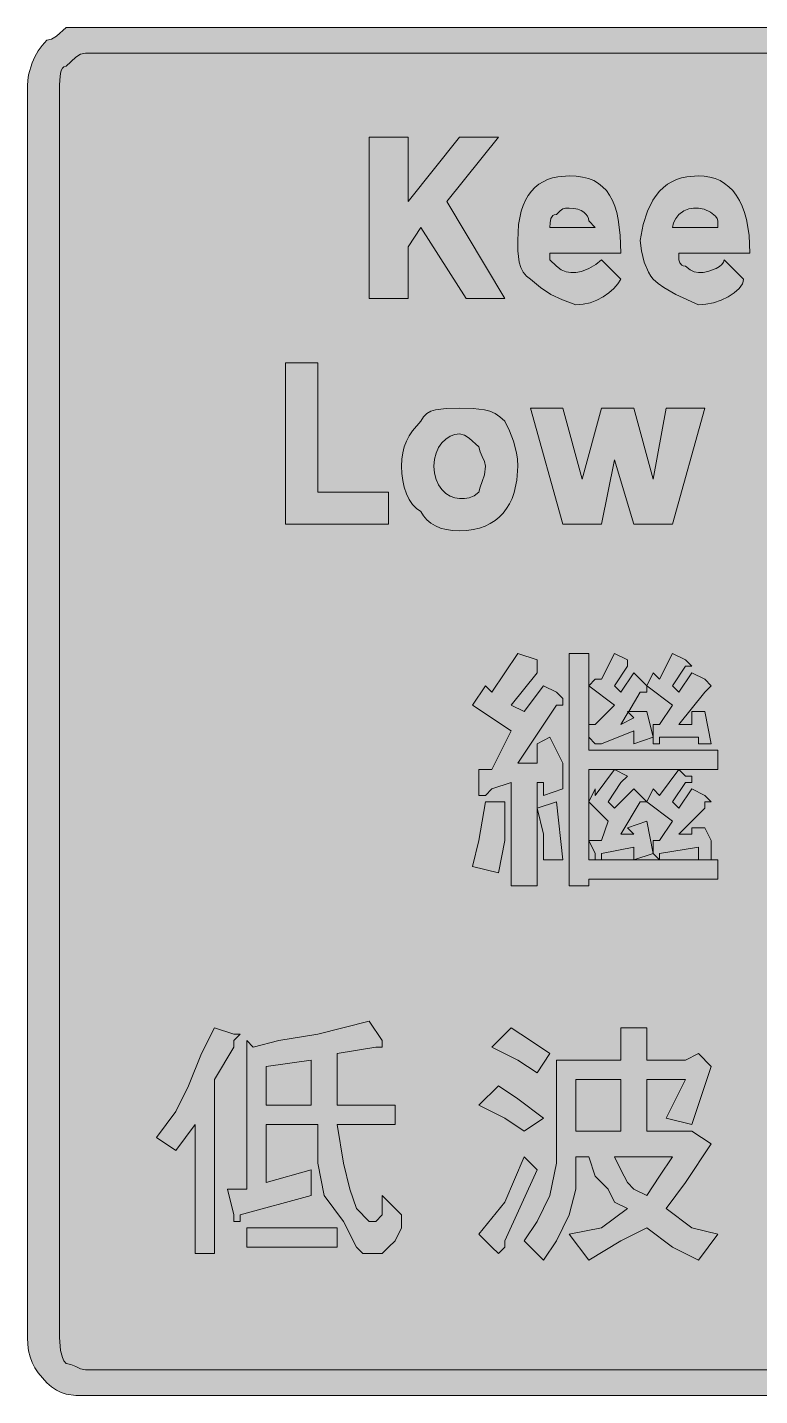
# Model space of a CAD drawing. Header units: metres. Extents: x 149 to 418, y 9 to 263.
# Drawn here: x 149.5 to 285.7, y 8.9 to 263.3 of the extents above; entities that cross this region are included whole.
import ezdxf

# ---------------------------------------------------------------- set-up
doc = ezdxf.new("R2010")
doc.units = ezdxf.units.M
doc.layers.add('FILL_BLACK_000000', color=7, linetype='Continuous', true_color=0x000000)
doc.layers.add('FILL_WHITE_FFFFFF', color=7, linetype='Continuous', true_color=0xffffff)

msp = doc.modelspace()

# ---------------------------------------------------------------- hatches: boundary and pattern name
at = {"layer": 'FILL_BLACK_000000', "true_color": 0x000000}
h = msp.add_hatch(color=7, dxfattribs=at)
h.dxf.hatch_style = 1
h.paths.add_polyline_path([(408.79, 263.23), (409.98, 263.07), (412.14, 262.53), (414.07, 261.76), (415.89, 260.88), (416.68, 259.93), (417.28, 258.89), (417.7, 257.8), (417.99, 256.68), (418.25, 254.47), (418.29, 252.48), (418.29, 19.68), (418.29, 14.88), (417.58, 13.98), (417.09, 13.08), (416.6, 12.18), (415.89, 11.28), (414.99, 10.57), (414.09, 10.08), (413.19, 9.59), (412.29, 8.88), (407.49, 8.88), (160.29, 8.88), (158.49, 8.92), (156.69, 9.18), (155.79, 9.47), (154.89, 9.89), (153.99, 10.49), (153.09, 11.28), (151.51, 13.1), (150.9, 14.04), (150.39, 15.03), (150, 16.07), (149.71, 17.19), (149.55, 18.38), (149.49, 19.68), (149.49, 252.48), (149.55, 253.43), (149.71, 254.47), (150.39, 256.68), (150.9, 257.8), (151.51, 258.89), (152.25, 259.93), (153.09, 260.88), (153.99, 261.09), (154.89, 261.63), (156.69, 263.28), (160.29, 263.28), (407.49, 263.28), (408.79, 263.23)])
h.paths.add_polyline_path([(158.49, 257.73), (156.69, 256.08), (156.29, 255.97), (156, 255.69), (155.78, 255.26), (155.64, 254.73), (155.51, 253.55), (155.49, 252.48), (155.49, 19.68), (155.64, 17.28), (156, 15.97), (156.29, 15.38), (156.69, 14.88), (157.59, 14.69), (158.49, 14.28), (159.39, 13.87), (160.29, 13.68), (407.49, 13.68), (409.89, 13.68), (410.6, 14.37), (411.09, 14.73), (411.58, 14.86), (412.29, 14.88), (412.69, 15.38), (412.98, 15.97), (413.34, 17.28), (413.49, 19.68), (413.49, 252.48), (413.47, 253.55), (413.34, 254.73), (413.2, 255.26), (412.98, 255.69), (412.69, 255.97), (412.29, 256.08), (411.37, 256.96), (410.34, 257.73), (409.08, 258.27), (408.34, 258.43), (407.49, 258.48), (160.29, 258.48), (159.39, 258.27), (158.49, 257.73)], flags=16)
h = msp.add_hatch(color=7, dxfattribs=at)
h.dxf.hatch_style = 1
h.paths.add_polyline_path([(227.49, 230.88), (238.29, 212.88), (231.09, 212.88), (222.69, 226.08), (220.29, 222.48), (220.29, 212.88), (213.09, 212.88), (213.09, 242.88), (220.29, 242.88), (220.29, 230.88), (229.89, 242.88), (237.09, 242.88), (227.49, 230.88)])
h = msp.add_hatch(color=7, dxfattribs=at)
h.dxf.hatch_style = 1
h.paths.add_polyline_path([(246.69, 220.08), (247.89, 218.88), (248.79, 218.19), (249.69, 217.83), (250.59, 217.7), (251.49, 217.68), (252.58, 217.89), (253.89, 218.43), (255.2, 219.2), (256.29, 220.08), (259.89, 216.48), (259.33, 215.58), (258.58, 214.72), (257.65, 213.91), (256.59, 213.18), (255.41, 212.57), (254.15, 212.09), (252.84, 211.79), (251.49, 211.68), (249, 212.6), (246.84, 213.63), (244.91, 214.89), (243.09, 216.48), (242.3, 217.04), (241.7, 217.77), (241.28, 218.65), (240.99, 219.63), (240.73, 221.71), (240.69, 223.68), (240.86, 226.61), (241.35, 229.1), (241.71, 230.19), (242.15, 231.17), (242.66, 232.05), (243.24, 232.83), (243.89, 233.51), (244.62, 234.1), (245.4, 234.59), (246.26, 234.99), (247.18, 235.29), (248.15, 235.51), (250.29, 235.68), (251.58, 235.62), (252.77, 235.45), (253.85, 235.17), (254.83, 234.78), (255.71, 234.27), (256.49, 233.65), (257.18, 232.92), (257.79, 232.08), (258.31, 231.12), (258.75, 230.06), (259.11, 228.87), (259.4, 227.58), (259.77, 224.66), (259.89, 221.28), (246.69, 221.28), (246.69, 220.08)])
h.paths.add_polyline_path([(253.89, 227.28), (253.83, 227.73), (253.66, 228.16), (253.38, 228.57), (252.99, 228.93), (252.48, 229.24), (251.86, 229.47), (251.13, 229.63), (250.29, 229.68), (249.58, 229.66), (249.09, 229.53), (248.6, 229.17), (247.89, 228.48), (247.49, 228.43), (247.2, 228.27), (246.84, 227.73), (246.71, 226.96), (246.69, 226.08), (255.09, 226.08), (253.89, 227.28)], flags=16)
h = msp.add_hatch(color=7, dxfattribs=at)
h.dxf.hatch_style = 1
h.paths.add_polyline_path([(270.69, 220.08), (270.84, 219.48), (271.2, 219.07), (271.49, 218.93), (271.89, 218.88), (272.77, 218.19), (273.54, 217.83), (274.29, 217.68), (275.19, 217.73), (276.05, 217.89), (277.59, 218.43), (278.2, 218.79), (278.68, 219.2), (278.98, 219.63), (279.09, 220.08), (282.69, 216.48), (282.64, 216.03), (282.48, 215.58), (281.88, 214.72), (280.98, 213.91), (279.84, 213.18), (278.53, 212.57), (277.12, 212.09), (275.68, 211.79), (274.29, 211.68), (270.09, 213.63), (267.88, 214.89), (266.84, 215.63), (265.89, 216.48), (265.44, 217.04), (265.01, 217.77), (264.24, 219.63), (263.7, 221.71), (263.49, 223.68), (264.05, 226.61), (264.84, 229.1), (265.85, 231.17), (266.44, 232.05), (267.09, 232.83), (267.79, 233.51), (268.55, 234.1), (269.37, 234.59), (270.24, 234.99), (271.17, 235.29), (272.15, 235.51), (274.29, 235.68), (275.39, 235.62), (276.43, 235.45), (277.4, 235.17), (278.32, 234.78), (279.18, 234.27), (279.96, 233.65), (280.69, 232.92), (281.34, 232.08), (281.92, 231.12), (282.43, 230.06), (282.87, 228.87), (283.23, 227.58), (283.72, 224.66), (283.89, 221.28), (270.69, 221.28), (270.69, 220.08)])
h.paths.add_polyline_path([(277.89, 227.28), (277.78, 227.73), (277.5, 228.16), (276.54, 228.93), (275.36, 229.47), (274.29, 229.68), (273.39, 229.66), (272.49, 229.53), (271.59, 229.17), (270.69, 228.48), (270.09, 227.73), (269.68, 226.96), (269.49, 226.08), (277.89, 226.08), (277.89, 227.28)], flags=16)
h = msp.add_hatch(color=7, dxfattribs=at)
h.dxf.hatch_style = 1
h.paths.add_polyline_path([(203.49, 176.88), (216.69, 176.88), (216.69, 170.88), (197.49, 170.88), (197.49, 200.88), (203.49, 200.88), (203.49, 176.88)])
h = msp.add_hatch(color=7, dxfattribs=at)
h.dxf.hatch_style = 1
h.paths.add_polyline_path([(240.02, 176.77), (239.64, 175.71), (239.17, 174.72), (238.62, 173.81), (237.99, 172.98), (237.27, 172.24), (236.47, 171.58), (235.59, 171.01), (234.61, 170.54), (233.56, 170.17), (232.42, 169.9), (231.2, 169.74), (229.89, 169.68), (228.6, 169.74), (227.41, 169.91), (226.35, 170.19), (225.39, 170.58), (224.55, 171.09), (223.81, 171.71), (223.2, 172.44), (222.69, 173.28), (221.85, 173.84), (221.12, 174.59), (220.5, 175.52), (219.99, 176.58), (219.6, 177.76), (219.32, 179.02), (219.15, 180.33), (219.09, 181.68), (219.15, 182.98), (219.32, 184.17), (219.6, 185.29), (219.99, 186.33), (220.5, 187.32), (221.12, 188.26), (222.69, 190.08), (223.2, 190.87), (223.81, 191.47), (224.55, 191.89), (225.39, 192.18), (227.41, 192.44), (229.89, 192.48), (232.38, 192.44), (234.54, 192.18), (235.53, 191.89), (236.47, 191.47), (237.39, 190.87), (238.29, 190.08), (239.17, 188.26), (239.94, 186.33), (240.48, 184.17), (240.64, 182.98), (240.69, 181.68), (240.52, 179.1), (240.02, 176.77)])
h.paths.add_polyline_path([(234.09, 183.48), (233.68, 184.38), (233.49, 185.28), (231.69, 186.93), (230.79, 187.47), (229.89, 187.68), (228.99, 187.57), (228.13, 187.25), (227.32, 186.73), (226.59, 186.03), (225.98, 185.16), (225.5, 184.14), (225.2, 182.97), (225.09, 181.68), (225.2, 180.39), (225.5, 179.22), (225.98, 178.2), (226.59, 177.33), (227.32, 176.63), (228.13, 176.11), (228.99, 175.79), (229.89, 175.68), (230.79, 175.7), (231.69, 175.83), (232.59, 176.19), (233.49, 176.88), (233.68, 177.8), (234.09, 178.83), (234.5, 180.09), (234.69, 181.68), (234.5, 182.58), (234.09, 183.48)], flags=16)
h = msp.add_hatch(color=7, dxfattribs=at)
h.dxf.hatch_style = 1
h.paths.add_polyline_path([(262.29, 170.88), (258.69, 182.88), (256.29, 170.88), (249.09, 170.88), (243.09, 192.48), (249.09, 192.48), (252.69, 179.28), (256.29, 192.48), (258.69, 192.48), (262.29, 192.48), (265.89, 179.28), (268.29, 192.48), (275.49, 192.48), (269.49, 170.88), (262.29, 170.88)])
h = msp.add_hatch(color=7, dxfattribs=at)
h.dxf.hatch_style = 1
h.paths.add_polyline_path([(235.89, 139.68), (240.69, 146.88), (244.29, 145.68), (244.29, 144.48), (244.29, 143.28), (239.49, 137.28), (241.89, 136.08), (245.49, 140.88), (247.89, 139.68), (249.09, 138.48), (249.09, 137.28), (247.89, 137.28), (240.69, 126.48), (244.29, 126.48), (244.29, 130.08), (246.69, 131.28), (249.09, 126.48), (249.09, 121.68), (245.49, 120.48), (245.49, 122.88), (244.29, 122.88), (244.29, 103.68), (239.49, 103.68), (239.49, 122.88), (235.89, 121.68), (234.69, 120.48), (233.49, 120.48), (233.49, 121.68), (233.49, 125.28), (235.89, 125.28), (239.49, 132.48), (232.29, 137.28), (234.69, 140.88), (235.89, 139.68)])
h = msp.add_hatch(color=7, dxfattribs=at)
h.dxf.hatch_style = 1
h.paths.add_polyline_path([(252.69, 146.88), (253.89, 146.88), (253.89, 145.68), (253.89, 144.48), (253.89, 128.88), (277.89, 128.88), (277.89, 125.28), (253.89, 125.28), (253.89, 108.48), (277.89, 108.48), (277.89, 104.88), (253.89, 104.88), (253.89, 103.68), (250.29, 103.68), (250.29, 146.88), (252.69, 146.88)])
h = msp.add_hatch(color=7, dxfattribs=at)
h.dxf.hatch_style = 1
h.paths.add_polyline_path([(253.89, 131.28), (253.89, 133.68), (255.09, 133.68), (258.69, 137.28), (253.89, 140.88), (255.09, 142.08), (256.29, 142.08), (258.69, 146.88), (261.09, 145.68), (261.09, 144.48), (258.69, 140.88), (259.89, 139.68), (262.29, 143.28), (264.69, 140.88), (264.69, 139.68), (263.49, 139.68), (261.33, 136.08), (264.69, 136.08), (265.89, 131.28), (262.29, 130.08), (262.29, 132.48), (256.29, 130.08), (255.09, 130.08), (253.89, 131.28)])
h.paths.add_polyline_path([(261.09, 136.08), (261.24, 135.93), (261.33, 136.08), (261.09, 136.08)], flags=16)
h.paths.add_polyline_path([(259.89, 133.68), (262.29, 134.88), (261.24, 135.93), (259.89, 133.68)], flags=16)
h = msp.add_hatch(color=7, dxfattribs=at)
h.dxf.hatch_style = 1
h.paths.add_polyline_path([(267.09, 142.08), (269.49, 146.88), (271.89, 145.68), (273.09, 144.48), (271.89, 144.48), (269.49, 140.88), (270.69, 139.68), (273.09, 143.28), (275.49, 142.08), (276.69, 140.88), (275.49, 139.68), (270.69, 133.68), (273.09, 133.68), (273.09, 136.08), (275.49, 136.08), (276.69, 130.08), (274.29, 130.08), (274.29, 131.28), (267.09, 131.28), (267.09, 130.08), (265.89, 130.08), (265.89, 131.28), (265.89, 133.68), (267.09, 133.68), (269.49, 137.28), (264.69, 140.88), (265.89, 143.28), (267.09, 142.08)])
h = msp.add_hatch(color=7, dxfattribs=at)
h.dxf.hatch_style = 1
h.paths.add_polyline_path([(255.09, 108.48), (255.09, 109.68), (253.89, 112.08), (256.29, 112.08), (257.49, 115.68), (253.89, 119.28), (255.09, 121.68), (255.09, 120.48), (258.69, 125.28), (261.09, 124.08), (259.89, 122.88), (257.49, 119.28), (258.69, 118.08), (262.29, 121.68), (264.69, 119.28), (263.49, 119.28), (259.89, 113.28), (262.29, 113.28), (261.09, 114.48), (264.69, 115.68), (265.89, 109.68), (262.29, 108.48), (262.29, 110.88), (256.29, 109.68), (256.29, 108.48), (255.09, 108.48)])
h = msp.add_hatch(color=7, dxfattribs=at)
h.dxf.hatch_style = 1
h.paths.add_polyline_path([(267.09, 120.48), (270.69, 125.28), (271.89, 124.08), (273.09, 124.08), (273.09, 122.88), (271.89, 122.88), (269.49, 119.28), (270.69, 118.08), (273.09, 121.68), (275.49, 120.48), (276.69, 119.28), (275.49, 119.28), (275.49, 118.08), (270.69, 113.28), (273.09, 113.28), (273.09, 114.48), (275.49, 114.48), (276.69, 112.08), (276.69, 108.48), (274.29, 108.48), (274.29, 110.88), (267.09, 109.68), (267.09, 108.48), (265.89, 109.68), (265.89, 112.08), (267.09, 112.08), (269.49, 115.68), (264.69, 119.28), (265.89, 121.68), (267.09, 120.48)])
h = msp.add_hatch(color=7, dxfattribs=at)
h.dxf.hatch_style = 1
h.paths.add_polyline_path([(233.49, 112.08), (234.69, 119.28), (237.09, 119.28), (238.29, 119.28), (238.29, 118.08), (238.29, 112.08), (237.09, 106.08), (232.29, 107.28), (233.49, 112.08)])
h = msp.add_hatch(color=7, dxfattribs=at)
h.dxf.hatch_style = 1
h.paths.add_polyline_path([(249.09, 108.48), (245.49, 108.48), (245.49, 113.28), (244.29, 118.08), (247.89, 119.28), (249.09, 108.48)])
h = msp.add_hatch(color=7, dxfattribs=at)
h.dxf.hatch_style = 1
h.paths.add_polyline_path([(177.09, 61.68), (179.49, 66.48), (181.89, 72.48), (184.29, 77.28), (187.89, 76.08), (189.09, 76.08), (187.89, 74.88), (187.89, 73.68), (184.29, 67.68), (184.29, 35.28), (180.69, 35.28), (180.69, 59.28), (177.09, 54.48), (173.49, 56.88), (177.09, 61.68)])
h = msp.add_hatch(color=7, dxfattribs=at)
h.dxf.hatch_style = 1
h.paths.add_polyline_path([(191.49, 73.68), (196.29, 74.88), (203.49, 76.08), (213.09, 78.48), (215.49, 74.88), (215.49, 73.68), (214.29, 73.68), (207.09, 72.48), (207.09, 62.88), (217.89, 62.88), (217.89, 59.28), (207.09, 59.28), (208.29, 52.08), (209.49, 47.28), (210.69, 43.68), (213.09, 41.28), (214.29, 41.28), (215.49, 42.48), (215.49, 46.08), (219.09, 42.48), (219.09, 40.08), (217.89, 37.68), (216.69, 36.48), (215.49, 35.28), (214.29, 35.28), (213.09, 35.28), (211.89, 35.28), (210.69, 36.48), (208.29, 41.28), (204.69, 46.08), (203.49, 52.08), (203.49, 59.28), (193.89, 59.28), (193.89, 48.48), (202.29, 50.88), (202.29, 46.08), (189.09, 42.48), (189.09, 41.28), (187.89, 41.28), (187.89, 42.48), (186.69, 47.28), (190.29, 47.28), (190.29, 74.88), (191.49, 73.68)])
h.paths.add_polyline_path([(202.29, 71.28), (193.89, 70.08), (193.89, 62.88), (202.29, 62.88), (202.29, 71.28)], flags=16)
h = msp.add_hatch(color=7, dxfattribs=at)
h.dxf.hatch_style = 1
h.paths.add_polyline_path([(243.09, 74.88), (246.69, 72.48), (244.29, 68.88), (240.69, 71.28), (235.89, 73.68), (239.49, 77.28), (243.09, 74.88)])
h = msp.add_hatch(color=7, dxfattribs=at)
h.dxf.hatch_style = 1
h.paths.add_polyline_path([(263.49, 77.28), (264.69, 77.28), (264.69, 76.08), (264.69, 71.28), (271.89, 71.28), (274.29, 72.48), (276.69, 70.08), (273.09, 59.28), (268.29, 60.48), (271.89, 67.68), (264.69, 67.68), (264.69, 58.08), (270.69, 58.08), (273.09, 58.08), (276.69, 55.68), (271.89, 48.48), (268.29, 43.68), (273.09, 40.08), (277.89, 38.88), (274.29, 34.08), (269.49, 36.48), (264.69, 40.08), (259.89, 37.68), (253.89, 34.08), (250.29, 38.88), (256.29, 40.08), (261.09, 43.68), (258.69, 44.88), (257.49, 47.28), (255.09, 49.68), (253.89, 53.28), (251.49, 53.28), (251.49, 47.28), (250.29, 42.48), (247.89, 37.68), (245.49, 34.08), (241.89, 37.68), (244.29, 41.28), (246.69, 46.08), (247.89, 52.08), (247.89, 59.28), (247.89, 71.28), (259.89, 71.28), (259.89, 77.28), (263.49, 77.28)])
h.paths.add_polyline_path([(262.29, 47.28), (264.69, 46.08), (267.09, 49.68), (269.49, 53.28), (258.69, 53.28), (259.89, 50.88), (261.09, 48.48), (262.29, 47.28)], flags=16)
h.paths.add_polyline_path([(259.89, 67.68), (251.49, 67.68), (251.49, 58.08), (259.89, 58.08), (259.89, 67.68)], flags=16)
h = msp.add_hatch(color=7, dxfattribs=at)
h.dxf.hatch_style = 1
h.paths.add_polyline_path([(240.69, 64.08), (245.49, 60.48), (241.89, 58.08), (238.29, 60.48), (233.49, 62.88), (237.09, 66.48), (240.69, 64.08)])
h = msp.add_hatch(color=7, dxfattribs=at)
h.dxf.hatch_style = 1
h.paths.add_polyline_path([(238.29, 37.68), (238.29, 36.48), (237.09, 35.28), (235.89, 36.48), (233.49, 38.88), (238.29, 44.88), (241.89, 53.28), (244.29, 50.88), (238.29, 37.68)])
h = msp.add_hatch(color=7, dxfattribs=at)
h.dxf.hatch_style = 1
h.paths.add_polyline_path([(207.09, 40.08), (207.09, 36.48), (190.29, 36.48), (190.29, 40.08), (207.09, 40.08)])
at = {"layer": 'FILL_WHITE_FFFFFF', "true_color": 0xffffff}
h = msp.add_hatch(color=7, dxfattribs=at)
h.dxf.hatch_style = 1
h.paths.add_polyline_path([(407.49, 258.48), (408.34, 258.43), (409.08, 258.27), (410.34, 257.73), (411.37, 256.96), (412.29, 256.08), (412.69, 255.97), (412.98, 255.69), (413.2, 255.26), (413.34, 254.73), (413.47, 253.55), (413.49, 252.48), (413.49, 19.68), (413.34, 17.28), (412.98, 15.97), (412.69, 15.38), (412.29, 14.88), (411.37, 14.69), (410.34, 14.28), (409.08, 13.87), (407.49, 13.68), (160.29, 13.68), (159.39, 13.87), (158.49, 14.28), (157.59, 14.69), (156.69, 14.88), (156.29, 15.38), (156, 15.97), (155.64, 17.28), (155.49, 19.68), (155.49, 252.48), (155.51, 253.55), (155.64, 254.73), (155.78, 255.26), (156, 255.69), (156.29, 255.97), (156.69, 256.08), (158.49, 257.73), (159.39, 258.27), (160.29, 258.48), (407.49, 258.48)])

# ---------------------------------------------------------------- linework, layer by layer
at = {"layer": 'FILL_BLACK_000000', "lineweight": 0, "true_color": 0x000000}
for points in [[(407.49, 8.88), (160.29, 8.88), (158.49, 8.92), (156.69, 9.18), (155.79, 9.47), (154.89, 9.89), (153.99, 10.49), (153.09, 11.28), (151.51, 13.1), (150.9, 14.04), (150.39, 15.03), (150, 16.07), (149.71, 17.19), (149.55, 18.38), (149.49, 19.68), (149.49, 252.48), (149.55, 253.43), (149.71, 254.47), (150.39, 256.68), (150.9, 257.8), (151.51, 258.89), (152.25, 259.93), (153.09, 260.88), (153.99, 261.09), (154.89, 261.63), (156.69, 263.28), (160.29, 263.28), (407.49, 263.28)], [(407.49, 258.48), (160.29, 258.48), (159.39, 258.27), (158.49, 257.73), (156.69, 256.08), (156.29, 255.97), (156, 255.69), (155.78, 255.26), (155.64, 254.73), (155.51, 253.55), (155.49, 252.48), (155.49, 19.68), (155.64, 17.28), (156, 15.97), (156.29, 15.38), (156.69, 14.88), (157.59, 14.69), (158.49, 14.28), (159.39, 13.87), (160.29, 13.68), (407.49, 13.68)]]:
    msp.add_lwpolyline(points, dxfattribs=at)
for points in [[(227.49, 230.88), (238.29, 212.88), (231.09, 212.88), (222.69, 226.08), (220.29, 222.48), (220.29, 212.88), (213.09, 212.88), (213.09, 242.88), (220.29, 242.88), (220.29, 230.88), (229.89, 242.88), (237.09, 242.88)], [(246.69, 220.08), (247.89, 218.88), (248.79, 218.19), (249.69, 217.83), (250.59, 217.7), (251.49, 217.68), (252.58, 217.89), (253.89, 218.43), (255.2, 219.2), (256.29, 220.08), (259.89, 216.48), (259.33, 215.58), (258.58, 214.72), (257.65, 213.91), (256.59, 213.18), (255.41, 212.57), (254.15, 212.09), (252.84, 211.79), (251.49, 211.68), (249, 212.6), (246.84, 213.63), (244.91, 214.89), (243.09, 216.48), (242.3, 217.04), (241.7, 217.77), (241.28, 218.65), (240.99, 219.63), (240.73, 221.71), (240.69, 223.68), (240.86, 226.61), (241.35, 229.1), (241.71, 230.19), (242.15, 231.17), (242.66, 232.05), (243.24, 232.83), (243.89, 233.51), (244.62, 234.1), (245.4, 234.59), (246.26, 234.99), (247.18, 235.29), (248.15, 235.51), (250.29, 235.68), (251.58, 235.62), (252.77, 235.45), (253.85, 235.17), (254.83, 234.78), (255.71, 234.27), (256.49, 233.65), (257.18, 232.92), (257.79, 232.08), (258.31, 231.12), (258.75, 230.06), (259.11, 228.87), (259.4, 227.58), (259.77, 224.66), (259.89, 221.28), (246.69, 221.28)], [(270.69, 220.08), (270.84, 219.48), (271.2, 219.07), (271.49, 218.93), (271.89, 218.88), (272.77, 218.19), (273.54, 217.83), (274.29, 217.68), (275.19, 217.73), (276.05, 217.89), (277.59, 218.43), (278.2, 218.79), (278.68, 219.2), (278.98, 219.63), (279.09, 220.08), (282.69, 216.48), (282.64, 216.03), (282.48, 215.58), (281.88, 214.72), (280.98, 213.91), (279.84, 213.18), (278.53, 212.57), (277.12, 212.09), (275.68, 211.79), (274.29, 211.68), (270.09, 213.63), (267.88, 214.89), (266.84, 215.63), (265.89, 216.48), (265.44, 217.04), (265.01, 217.77), (264.24, 219.63), (263.7, 221.71), (263.49, 223.68), (264.05, 226.61), (264.84, 229.1), (265.85, 231.17), (266.44, 232.05), (267.09, 232.83), (267.79, 233.51), (268.55, 234.1), (269.37, 234.59), (270.24, 234.99), (271.17, 235.29), (272.15, 235.51), (274.29, 235.68), (275.39, 235.62), (276.43, 235.45), (277.4, 235.17), (278.32, 234.78), (279.18, 234.27), (279.96, 233.65), (280.69, 232.92), (281.34, 232.08), (281.92, 231.12), (282.43, 230.06), (282.87, 228.87), (283.23, 227.58), (283.72, 224.66), (283.89, 221.28), (270.69, 221.28)], [(253.89, 227.28), (253.83, 227.73), (253.66, 228.16), (253.38, 228.57), (252.99, 228.93), (252.48, 229.24), (251.86, 229.47), (251.13, 229.63), (250.29, 229.68), (249.58, 229.66), (249.09, 229.53), (248.6, 229.17), (247.89, 228.48), (247.49, 228.43), (247.2, 228.27), (246.84, 227.73), (246.71, 226.96), (246.69, 226.08), (255.09, 226.08)], [(277.89, 227.28), (277.78, 227.73), (277.5, 228.16), (276.54, 228.93), (275.36, 229.47), (274.29, 229.68), (273.39, 229.66), (272.49, 229.53), (271.59, 229.17), (270.69, 228.48), (270.09, 227.73), (269.68, 226.96), (269.49, 226.08), (277.89, 226.08)], [(203.49, 176.88), (216.69, 176.88), (216.69, 170.88), (197.49, 170.88), (197.49, 200.88), (203.49, 200.88)], [(240.02, 176.77), (239.64, 175.71), (239.17, 174.72), (238.62, 173.81), (237.99, 172.98), (237.27, 172.24), (236.47, 171.58), (235.59, 171.01), (234.61, 170.54), (233.56, 170.17), (232.42, 169.9), (231.2, 169.74), (229.89, 169.68), (228.6, 169.74), (227.41, 169.91), (226.35, 170.19), (225.39, 170.58), (224.55, 171.09), (223.81, 171.71), (223.2, 172.44), (222.69, 173.28), (221.85, 173.84), (221.12, 174.59), (220.5, 175.52), (219.99, 176.58), (219.6, 177.76), (219.32, 179.02), (219.15, 180.33), (219.09, 181.68), (219.15, 182.98), (219.32, 184.17), (219.6, 185.29), (219.99, 186.33), (220.5, 187.32), (221.12, 188.26), (222.69, 190.08), (223.2, 190.87), (223.81, 191.47), (224.55, 191.89), (225.39, 192.18), (227.41, 192.44), (229.89, 192.48), (232.38, 192.44), (234.54, 192.18), (235.53, 191.89), (236.47, 191.47), (237.39, 190.87), (238.29, 190.08), (239.17, 188.26), (239.94, 186.33), (240.48, 184.17), (240.64, 182.98), (240.69, 181.68), (240.52, 179.1)], [(262.29, 170.88), (258.69, 182.88), (256.29, 170.88), (249.09, 170.88), (243.09, 192.48), (249.09, 192.48), (252.69, 179.28), (256.29, 192.48), (258.69, 192.48), (262.29, 192.48), (265.89, 179.28), (268.29, 192.48), (275.49, 192.48), (269.49, 170.88)], [(234.09, 183.48), (233.68, 184.38), (233.49, 185.28), (231.69, 186.93), (230.79, 187.47), (229.89, 187.68), (228.99, 187.57), (228.13, 187.25), (227.32, 186.73), (226.59, 186.03), (225.98, 185.16), (225.5, 184.14), (225.2, 182.97), (225.09, 181.68), (225.2, 180.39), (225.5, 179.22), (225.98, 178.2), (226.59, 177.33), (227.32, 176.63), (228.13, 176.11), (228.99, 175.79), (229.89, 175.68), (230.79, 175.7), (231.69, 175.83), (232.59, 176.19), (233.49, 176.88), (233.68, 177.8), (234.09, 178.83), (234.5, 180.09), (234.69, 181.68), (234.5, 182.58)], [(235.89, 139.68), (240.69, 146.88), (244.29, 145.68), (244.29, 144.48), (244.29, 143.28), (239.49, 137.28), (241.89, 136.08), (245.49, 140.88), (247.89, 139.68), (249.09, 138.48), (249.09, 137.28), (247.89, 137.28), (240.69, 126.48), (244.29, 126.48), (244.29, 130.08), (246.69, 131.28), (249.09, 126.48), (249.09, 121.68), (245.49, 120.48), (245.49, 122.88), (244.29, 122.88), (244.29, 103.68), (239.49, 103.68), (239.49, 122.88), (235.89, 121.68), (234.69, 120.48), (233.49, 120.48), (233.49, 121.68), (233.49, 125.28), (235.89, 125.28), (239.49, 132.48), (232.29, 137.28), (234.69, 140.88)], [(252.69, 146.88), (253.89, 146.88), (253.89, 145.68), (253.89, 144.48), (253.89, 128.88), (277.89, 128.88), (277.89, 125.28), (253.89, 125.28), (253.89, 108.48), (277.89, 108.48), (277.89, 104.88), (253.89, 104.88), (253.89, 103.68), (250.29, 103.68), (250.29, 146.88)], [(253.89, 131.28), (253.89, 133.68), (255.09, 133.68), (258.69, 137.28), (253.89, 140.88), (255.09, 142.08), (256.29, 142.08), (258.69, 146.88), (261.09, 145.68), (261.09, 144.48), (258.69, 140.88), (259.89, 139.68), (262.29, 143.28), (264.69, 140.88), (264.69, 139.68), (263.49, 139.68), (261.33, 136.08), (264.69, 136.08), (265.89, 131.28), (262.29, 130.08), (262.29, 132.48), (256.29, 130.08), (255.09, 130.08)], [(267.09, 142.08), (269.49, 146.88), (271.89, 145.68), (273.09, 144.48), (271.89, 144.48), (269.49, 140.88), (270.69, 139.68), (273.09, 143.28), (275.49, 142.08), (276.69, 140.88), (275.49, 139.68), (270.69, 133.68), (273.09, 133.68), (273.09, 136.08), (275.49, 136.08), (276.69, 130.08), (274.29, 130.08), (274.29, 131.28), (267.09, 131.28), (267.09, 130.08), (265.89, 130.08), (265.89, 131.28), (265.89, 133.68), (267.09, 133.68), (269.49, 137.28), (264.69, 140.88), (265.89, 143.28)], [(259.89, 133.68), (262.29, 134.88), (261.24, 135.93)], [(261.09, 136.08), (261.24, 135.93), (261.33, 136.08)], [(255.09, 108.48), (255.09, 109.68), (253.89, 112.08), (256.29, 112.08), (257.49, 115.68), (253.89, 119.28), (255.09, 121.68), (255.09, 120.48), (258.69, 125.28), (261.09, 124.08), (259.89, 122.88), (257.49, 119.28), (258.69, 118.08), (262.29, 121.68), (264.69, 119.28), (263.49, 119.28), (259.89, 113.28), (262.29, 113.28), (261.09, 114.48), (264.69, 115.68), (265.89, 109.68), (262.29, 108.48), (262.29, 110.88), (256.29, 109.68), (256.29, 108.48)], [(267.09, 120.48), (270.69, 125.28), (271.89, 124.08), (273.09, 124.08), (273.09, 122.88), (271.89, 122.88), (269.49, 119.28), (270.69, 118.08), (273.09, 121.68), (275.49, 120.48), (276.69, 119.28), (275.49, 119.28), (275.49, 118.08), (270.69, 113.28), (273.09, 113.28), (273.09, 114.48), (275.49, 114.48), (276.69, 112.08), (276.69, 108.48), (274.29, 108.48), (274.29, 110.88), (267.09, 109.68), (267.09, 108.48), (265.89, 109.68), (265.89, 112.08), (267.09, 112.08), (269.49, 115.68), (264.69, 119.28), (265.89, 121.68)], [(233.49, 112.08), (234.69, 119.28), (237.09, 119.28), (238.29, 119.28), (238.29, 118.08), (238.29, 112.08), (237.09, 106.08), (232.29, 107.28)], [(249.09, 108.48), (245.49, 108.48), (245.49, 113.28), (244.29, 118.08), (247.89, 119.28)], [(177.09, 61.68), (179.49, 66.48), (181.89, 72.48), (184.29, 77.28), (187.89, 76.08), (189.09, 76.08), (187.89, 74.88), (187.89, 73.68), (184.29, 67.68), (184.29, 35.28), (180.69, 35.28), (180.69, 59.28), (177.09, 54.48), (173.49, 56.88)], [(191.49, 73.68), (196.29, 74.88), (203.49, 76.08), (213.09, 78.48), (215.49, 74.88), (215.49, 73.68), (214.29, 73.68), (207.09, 72.48), (207.09, 62.88), (217.89, 62.88), (217.89, 59.28), (207.09, 59.28), (208.29, 52.08), (209.49, 47.28), (210.69, 43.68), (213.09, 41.28), (214.29, 41.28), (215.49, 42.48), (215.49, 46.08), (219.09, 42.48), (219.09, 40.08), (217.89, 37.68), (216.69, 36.48), (215.49, 35.28), (214.29, 35.28), (213.09, 35.28), (211.89, 35.28), (210.69, 36.48), (208.29, 41.28), (204.69, 46.08), (203.49, 52.08), (203.49, 59.28), (193.89, 59.28), (193.89, 48.48), (202.29, 50.88), (202.29, 46.08), (189.09, 42.48), (189.09, 41.28), (187.89, 41.28), (187.89, 42.48), (186.69, 47.28), (190.29, 47.28), (190.29, 74.88)], [(243.09, 74.88), (246.69, 72.48), (244.29, 68.88), (240.69, 71.28), (235.89, 73.68), (239.49, 77.28)], [(263.49, 77.28), (264.69, 77.28), (264.69, 76.08), (264.69, 71.28), (271.89, 71.28), (274.29, 72.48), (276.69, 70.08), (273.09, 59.28), (268.29, 60.48), (271.89, 67.68), (264.69, 67.68), (264.69, 58.08), (270.69, 58.08), (273.09, 58.08), (276.69, 55.68), (271.89, 48.48), (268.29, 43.68), (273.09, 40.08), (277.89, 38.88), (274.29, 34.08), (269.49, 36.48), (264.69, 40.08), (259.89, 37.68), (253.89, 34.08), (250.29, 38.88), (256.29, 40.08), (261.09, 43.68), (258.69, 44.88), (257.49, 47.28), (255.09, 49.68), (253.89, 53.28), (251.49, 53.28), (251.49, 47.28), (250.29, 42.48), (247.89, 37.68), (245.49, 34.08), (241.89, 37.68), (244.29, 41.28), (246.69, 46.08), (247.89, 52.08), (247.89, 59.28), (247.89, 71.28), (259.89, 71.28), (259.89, 77.28)], [(202.29, 71.28), (193.89, 70.08), (193.89, 62.88), (202.29, 62.88)], [(240.69, 64.08), (245.49, 60.48), (241.89, 58.08), (238.29, 60.48), (233.49, 62.88), (237.09, 66.48)], [(259.89, 67.68), (251.49, 67.68), (251.49, 58.08), (259.89, 58.08)], [(238.29, 37.68), (238.29, 36.48), (237.09, 35.28), (235.89, 36.48), (233.49, 38.88), (238.29, 44.88), (241.89, 53.28), (244.29, 50.88)], [(262.29, 47.28), (264.69, 46.08), (267.09, 49.68), (269.49, 53.28), (258.69, 53.28), (259.89, 50.88), (261.09, 48.48)], [(207.09, 40.08), (207.09, 36.48), (190.29, 36.48), (190.29, 40.08)]]:
    msp.add_lwpolyline(points, close=True, dxfattribs=at)
at = {"layer": 'FILL_WHITE_FFFFFF', "lineweight": 0, "true_color": 0xffffff}
msp.add_lwpolyline([(407.49, 13.68), (160.29, 13.68), (159.39, 13.87), (158.49, 14.28), (157.59, 14.69), (156.69, 14.88), (156.29, 15.38), (156, 15.97), (155.64, 17.28), (155.49, 19.68), (155.49, 252.48), (155.51, 253.55), (155.64, 254.73), (155.78, 255.26), (156, 255.69), (156.29, 255.97), (156.69, 256.08), (158.49, 257.73), (159.39, 258.27), (160.29, 258.48), (407.49, 258.48)], dxfattribs=at)

doc.saveas('drawing.dxf')
